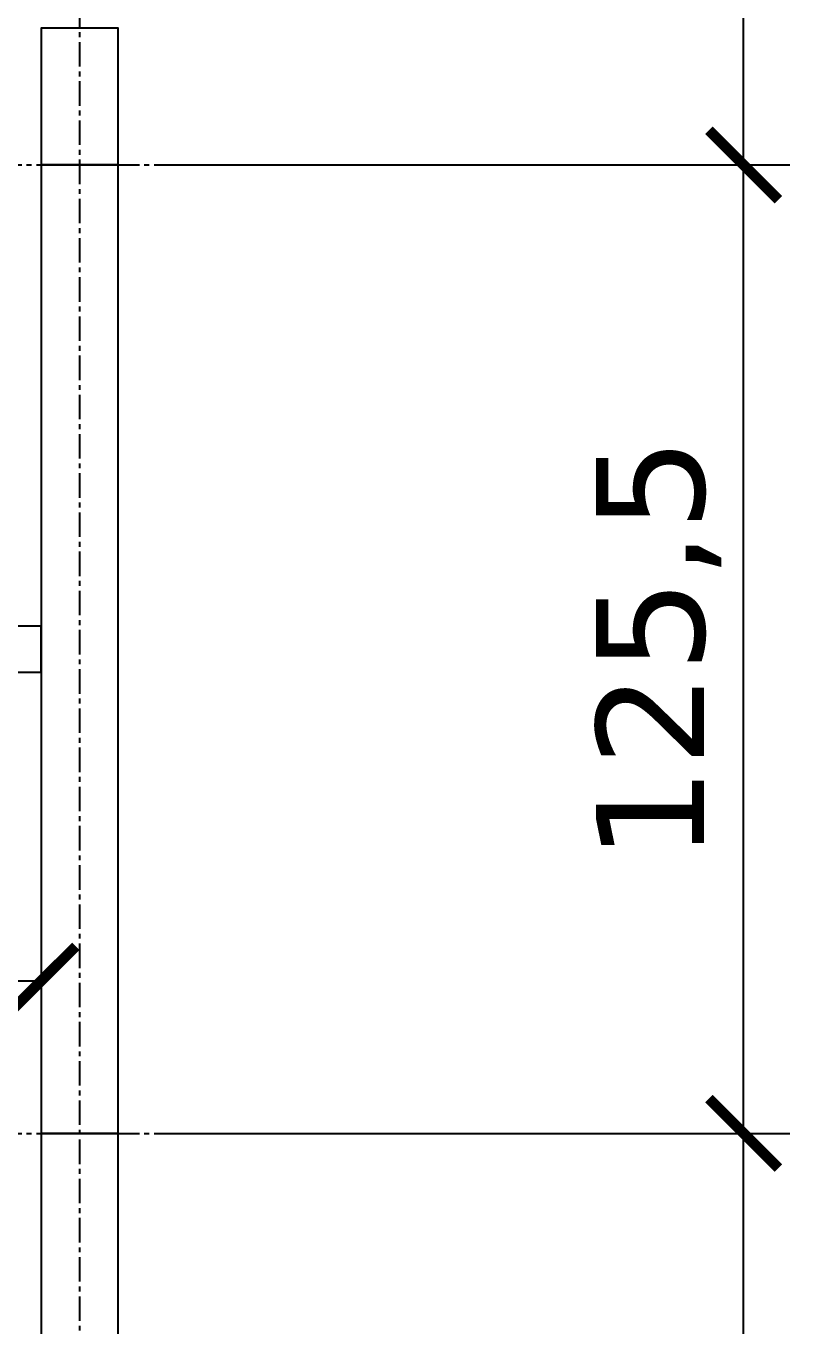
# Model space of a CAD drawing. Header units: centimetres. Extents: x -135 to 4129, y -1176 to 1044.
# Drawn here: x 751 to 850, y 294.5 to 463 of the extents above; entities that cross this region are included whole.
import ezdxf

# ---------------------------------------------------------------- set-up
doc = ezdxf.new("R2010")
doc.units = ezdxf.units.CM
doc.linetypes.add('CENTER', pattern=[5.08, 3.175, -0.635, 0.635, -0.635])
for name, color, linetype in [('AKS', 4, 'CENTER'), ('DIS_DUVAR_100', 30, 'Continuous'), ('IC_DUVAR_60', 30, 'Continuous'), ('OLCULER', 7, 'Continuous'), ('OZEL_PANEL_OLCU_CM', 3, 'Continuous')]:
    doc.layers.add(name, color=color, linetype=linetype)
doc.styles.add('PORTMAN', font='DejaVuSans.ttf')
doc.dimstyles.new('PORTMAN', dxfattribs={"dimtxt": 14, "dimasz": 9, "dimexe": 6, "dimexo": 5, "dimgap": 4, "dimtad": 1, "dimtxsty": 'PORTMAN', "dimblk": 'ARCHTICK', "dimcen": 2.5, "dimazin": 3, "dimtfac": 0.5, "dimtmove": 2, "dimatfit": 3})

# ---------------------------------------------------------------- blocks, each defined once
blk = doc.blocks.new('BOM_I12_1205p0_IC_K01_SAG_UST')
blk.add_lwpolyline([(0, 101.25), (6, 101.25), (6, 120.5), (0, 120.5)], close=True)
blk = doc.blocks.new('BOM_D01_1255p0_DIS_DOLU')
blk.add_lwpolyline([(0, 0), (10, 0), (10, 125.5), (0, 125.5)], close=True)
blk = doc.blocks.new('BOM_D18_1255p0_DIS_K02')
blk.add_lwpolyline([(0, 0), (17.75, 0), (17.75, 10), (0, 10)], close=True)
blk = doc.blocks.new('_ARCHTICK')
at = {"color": 0, "linetype": 'BYBLOCK', "const_width": 0.15}
blk.add_lwpolyline([(-0.5, -0.5), (0.5, 0.5)], dxfattribs=at)

msp = doc.modelspace()

# ---------------------------------------------------------------- linework, layer by layer
at = {"layer": 'AKS'}
for p, q in [((758, -35), (758, 747)), ((-35, 445), (798, 445)), ((-35, 319.5), (798, 319.5))]:
    msp.add_line(p, q, dxfattribs=at)

# ---------------------------------------------------------------- block references
at = {"layer": 'DIS_DUVAR_100', "rotation": 90}
msp.add_blockref('BOM_D18_1255p0_DIS_K02', (763, 445), dxfattribs=at)
at = {"layer": 'DIS_DUVAR_100'}
for p in [(753, 319.5), (753, 194)]:
    msp.add_blockref('BOM_D01_1255p0_DIS_DOLU', p, dxfattribs=at)
at = {"layer": 'IC_DUVAR_60', "rotation": 270}
msp.add_blockref('BOM_I12_1205p0_IC_K01_SAG_UST', (632.5, 385.25), dxfattribs=at)

# ---------------------------------------------------------------- dimensions: what is measured, and where the dimension line sits
at = {"layer": 'OLCULER'}
for base, p1, p2 in [((844, 445), (763, 445), (763, 570.5)), ((844, 319.5), (763, 319.5), (763, 445)), ((844, 194), (763, 194), (763, 319.5))]:
    msp.add_linear_dim(base=base, p1=p1, p2=p2, angle=90, dimstyle='PORTMAN', override={"dimtxt": 14, "dimasz": 9, "dimexe": 6, "dimexo": 5, "dimdec": 2, "dimzin": 8, "dimdsep": 44}, dxfattribs=at).render()
at = {"layer": 'OZEL_PANEL_OLCU_CM'}
msp.add_linear_dim(base=(632.5, 339.25), p1=(632.5, 385.25), p2=(753, 385.25), dimstyle='PORTMAN', override={"dimtxt": 14, "dimasz": 9, "dimexe": 6, "dimexo": 5, "dimdec": 2, "dimzin": 8, "dimdsep": 44}, dxfattribs=at).render()

doc.saveas('drawing.dxf')
